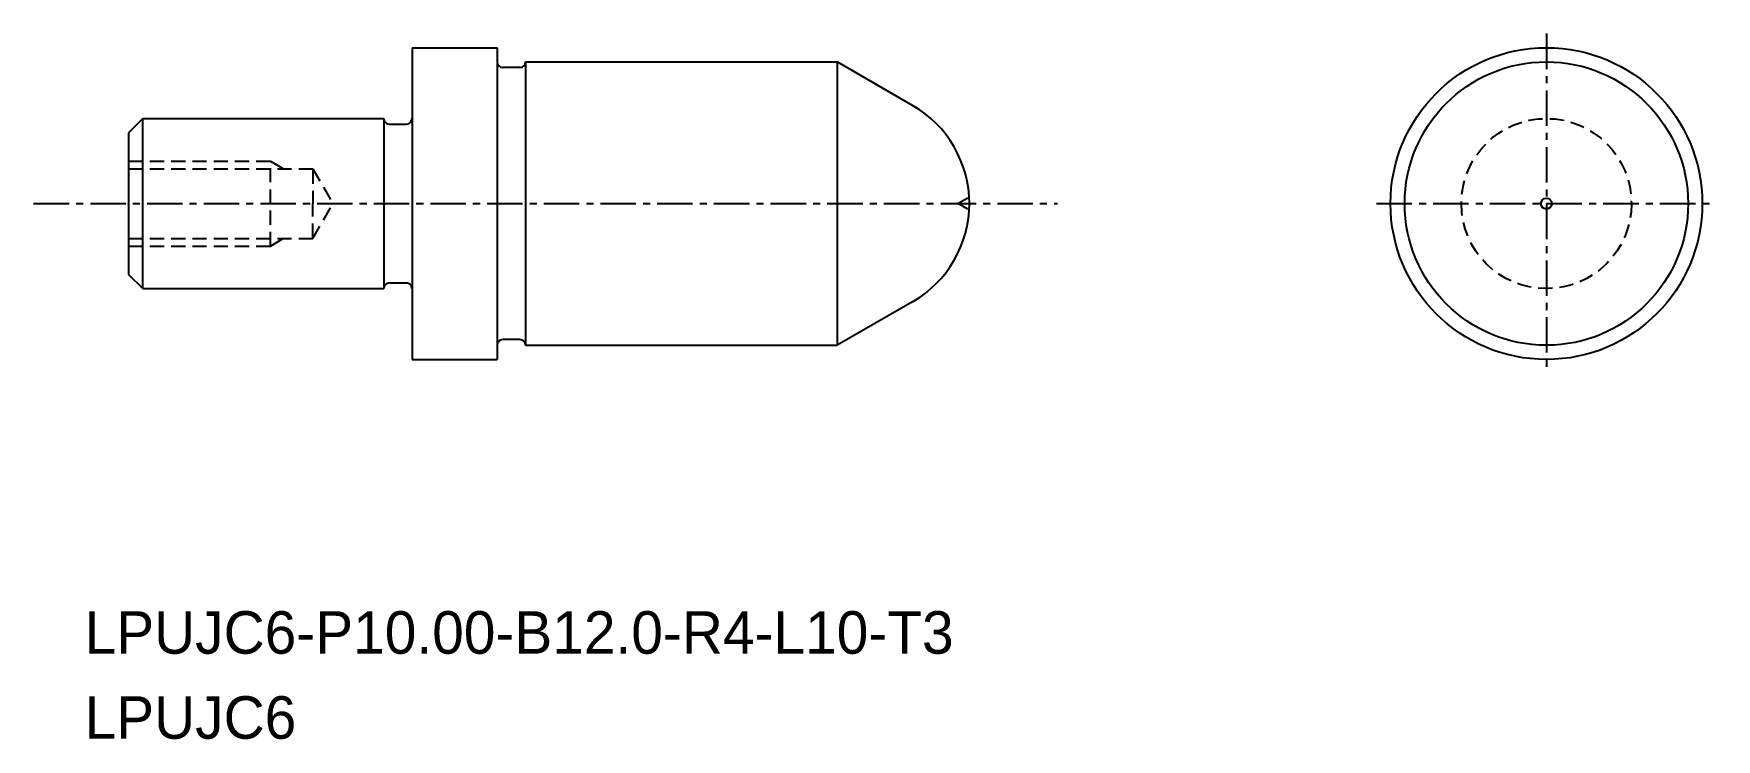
# Model space of a CAD drawing. Extents: x -1571.9 to -1512.6, y -647.6 to -622.7.
import ezdxf

# ---------------------------------------------------------------- set-up
doc = ezdxf.new("R2010")
doc.units = 0
doc.linetypes.add('CENTER', pattern=[2, 1.25, -0.25, 0.25, -0.25])
doc.linetypes.add('DASHED', pattern=[0.75, 0.5, -0.25])
doc.layers.get('0').update_dxf_attribs({"linetype": 'CONTINUOUS'})
doc.layers.add('CENTER', color=1, linetype='CENTER')

msp = doc.modelspace()

# ---------------------------------------------------------------- linework, layer by layer
at = {"color": 7, "linetype": 'CONTINUOUS'}
for p, q in [((-1558.597, -623.198), (-1555.597, -623.198)), ((-1558.597, -623.198), (-1558.597, -634.198)), ((-1554.797, -623.898), (-1555.397, -623.898)), ((-1554.597, -623.698), (-1554.597, -633.698)), ((-1554.597, -623.698), (-1543.597, -623.698)), ((-1568.097, -625.698), (-1568.597, -626.198)), ((-1568.097, -631.698), (-1568.097, -625.698)), ((-1568.097, -625.698), (-1559.597, -625.698)), ((-1559.597, -625.698), (-1559.597, -631.698)), ((-1568.597, -626.198), (-1568.597, -631.198)), ((-1559.397, -625.898), (-1558.797, -625.898)), ((-1568.597, -631.198), (-1568.097, -631.698)), ((-1559.397, -631.498), (-1558.797, -631.498)), ((-1568.097, -631.698), (-1559.597, -631.698)), ((-1554.797, -633.498), (-1555.397, -633.498)), ((-1554.597, -633.698), (-1543.597, -633.698)), ((-1558.597, -634.198), (-1555.597, -634.198))]:
    msp.add_line(p, q, dxfattribs=at)
at = {"linetype": 'CONTINUOUS'}
for p, q in [((-1555.597, -623.198), (-1555.597, -634.198)), ((-1540.937, -625.233), (-1543.597, -623.698)), ((-1543.597, -623.698), (-1543.597, -633.698)), ((-1540.937, -632.162), (-1543.597, -633.698))]:
    msp.add_line(p, q, dxfattribs=at)
at = {"color": 3, "linetype": 'DASHED'}
for p, q in [((-1568.597, -627.198), (-1563.597, -627.198)), ((-1568.597, -627.468), (-1562.097, -627.468)), ((-1563.597, -627.198), (-1563.129, -627.468)), ((-1563.597, -630.198), (-1563.597, -627.198)), ((-1562.097, -627.468), (-1561.388, -628.698)), ((-1562.097, -627.498), (-1562.097, -628.698)), ((-1562.097, -629.927), (-1561.388, -628.698)), ((-1562.097, -629.898), (-1562.097, -628.698)), ((-1568.597, -629.927), (-1562.097, -629.927)), ((-1568.597, -630.198), (-1563.597, -630.198)), ((-1563.597, -630.198), (-1563.129, -629.927))]:
    msp.add_line(p, q, dxfattribs=at)
at = {"color": 3}
for p in [(-1538.996, -628.506), (-1538.996, -628.89)]:
    msp.add_line(p, (-1539.335, -628.698), dxfattribs=at)
at = {"linetype": 'CONTINUOUS'}
for radius in [5.5, 5]:
    msp.add_circle((-1518.578, -628.698), radius, dxfattribs=at)
at = {"color": 3, "linetype": 'DASHED'}
msp.add_circle((-1518.578, -628.698), 3, dxfattribs=at)
msp.add_circle((-1518.578, -628.698), 0.192)
at = {"color": 7, "linetype": 'CONTINUOUS'}
for centre, start, end in [((-1555.397, -623.698), 180, 270), ((-1554.797, -623.698), 270, 0), ((-1559.397, -625.698), 180, 270), ((-1558.797, -625.698), 270, 0), ((-1559.397, -631.698), 90, 180), ((-1558.797, -631.698), 0, 90), ((-1555.397, -633.698), 90, 180), ((-1554.797, -633.698), 0, 90)]:
    msp.add_arc(centre, 0.2, start, end, dxfattribs=at)
at = {"linetype": 'CONTINUOUS'}
msp.add_arc((-1542.937, -628.698), 4, 300, 60, dxfattribs=at)
at = {"color": 7, "linetype": 'CONTINUOUS'}
msp.add_point((-1568.597, -628.698), dxfattribs=at)
at = {"layer": 'CENTER', "color": 1, "linetype": 'CENTER'}
for p, q in [((-1518.578, -622.703), (-1518.578, -634.693)), ((-1571.949, -628.698), (-1535.829, -628.698)), ((-1524.573, -628.698), (-1512.583, -628.698))]:
    msp.add_line(p, q, dxfattribs=at)

# ---------------------------------------------------------------- texts
for s, p in [('LPUJC6-P10.00-B12.0-R4-L10-T3', (-1570.152, -644.58)), ('LPUJC6', (-1570.152, -647.58))]:
    msp.add_text(s, height=1.5).set_placement(p)

doc.saveas('drawing.dxf')
